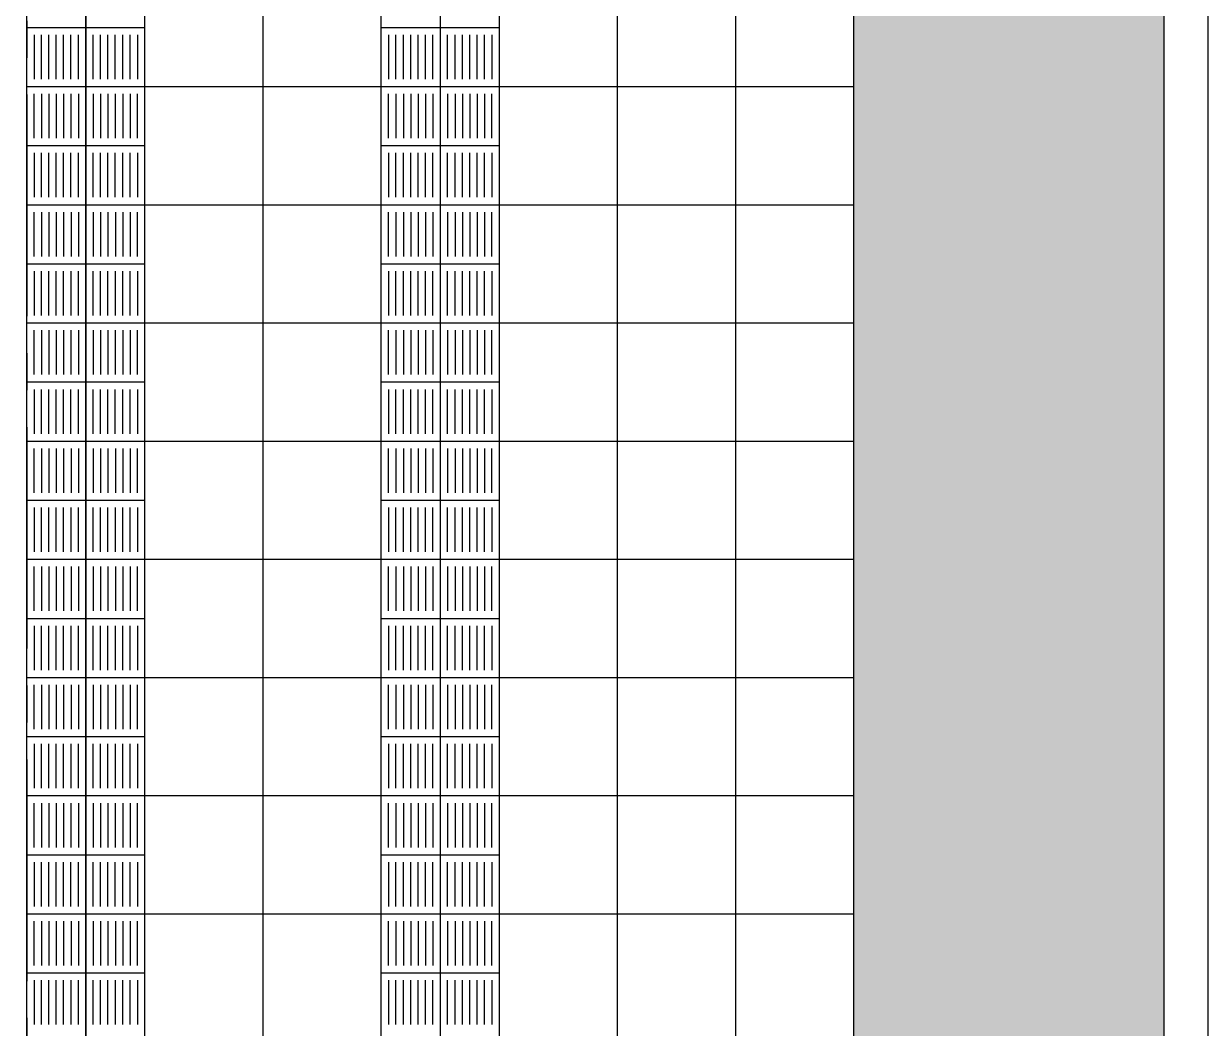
# Model space of a CAD drawing. Header units: inches. Extents: x -309 to 190, y -1585 to -1350.
# Drawn here: x -168.742 to -164.732, y -1410.716 to -1407.316 of the extents above; entities that cross this region are included whole.
import ezdxf

# ---------------------------------------------------------------- set-up
doc = ezdxf.new("R2010")
doc.units = ezdxf.units.IN
doc.header["$MEASUREMENT"] = 0
doc.linetypes.add('CENTER2', pattern=[1.125, 0.75, -0.125, 0.125, -0.125])
doc.linetypes.add('HIDDEN', pattern=[0.375, 0.25, -0.125])
for name, color, linetype in [('CIEGOS', 9, 'CONTINUOUS'), ('DET', 9, 'CONTINUOUS'), ('lm', 9, 'HIDDEN'), ('NO VIDENTES', 9, 'CONTINUOUS'), ('REVOQUE', 9, 'CONTINUOUS'), ('V2', 9, 'CONTINUOUS')]:
    doc.layers.add(name, color=color, linetype=linetype)

msp = doc.modelspace()

# ---------------------------------------------------------------- hatches: boundary and pattern name
at = {"layer": 'DET'}
h = msp.add_hatch(dxfattribs=at)
h.set_pattern_fill('AR-CONC', color=256, scale=0.04, style=0)
h.set_pattern_definition([(50, (-11.26744, -1582.76688), (0.28690407, -0.02510085), [0.03, -0.33]), (355, (-11.26744, -1582.76688), (-0.05550053, 0.30087685), [0.024, -0.264]), (100.45144, (-11.24353, -1582.76897), (0.23140354, 0.275776), [0.02549608, -0.28045684]), (46.1842, (-11.26744, -1582.68688), (0.42689653, -0.0662077), [0.045, -0.495]), (96.63564, (-11.23186, -1582.6924), (0.3738648, 0.38964744), [0.0382441, -0.4206855]), (351.18416, (-11.26744, -1582.6869), (0.3738648, 0.3896474), [0.036, -0.396]), (21, (-11.22744, -1582.70688), (0.23876282, -0.16104756), [0.03, -0.33]), (326, (-11.22744, -1582.70688), (0.09732613, 0.29006), [0.024, -0.264]), (71.45144, (-11.20754, -1582.7203), (0.33608895, 0.12901246), [0.02549608, -0.28045684]), (37.5, (-11.26744, -1582.76688), (0.00486394, 0.13315754), [0, -0.2608, 0, -0.268, 0, -0.265]), (7.5, (-11.26744, -1582.76688), (0.105227815, 0.157764685), [0, -0.1528, 0, -0.2548, 0, -0.101]), (327.5, (-11.35664, -1582.76688), (0.213528974, -0.00902195), [0, -0.1, 0, -0.312, 0, -0.414]), (317.5, (-11.39664, -1582.76688), (0.23327447, 0.040042), [0, -0.13, 0, -0.2072, 0, -0.294])])
h.paths.add_polyline_path([(-165.9318, -1399.9282), (-165.9318, -1412.7618), (-164.8818, -1412.7618), (-164.8819, -1399.9282)])

# ---------------------------------------------------------------- linework, layer by layer
at = {"layer": 'CIEGOS'}
for points in [[(-167.1318, -1415.8317), (-167.1318, -1389.7393)], [(-167.5318, -1415.6658), (-167.5318, -1389.8715)], [(-168.3318, -1415.334), (-168.3318, -1390.1359)], [(-168.7318, -1415.1682), (-168.7318, -1390.2689)]]:
    msp.add_lwpolyline(points, dxfattribs=at)
at = {"layer": 'DET'}
for points in [[(-165.9318, -1416.3293), (-165.9318, -1389.3426)], [(-166.3318, -1416.1634), (-166.3318, -1389.4748)], [(-166.7318, -1415.9975), (-166.7318, -1389.607)], [(-167.3318, -1389.8054), (-167.3318, -1415.7487)], [(-167.9318, -1415.4999), (-167.9318, -1390.0037)], [(-168.5318, -1390.2021), (-168.5318, -1415.2511)], [(-168.5318, -1415.2511), (-168.5318, -1390.2689)], [(-168.7319, -1407.3282), (-168.3319, -1407.3282)], [(-167.5318, -1407.3282), (-167.1318, -1407.3282)], [(-168.7319, -1407.5282), (-165.9318, -1407.5282)], [(-168.7319, -1407.7282), (-168.3319, -1407.7282)], [(-167.5318, -1407.7282), (-167.1318, -1407.7282)], [(-168.7319, -1407.9282), (-165.9318, -1407.9282)], [(-168.7317, -1408.1282), (-168.3317, -1408.1282)], [(-167.5318, -1408.1282), (-167.1318, -1408.1282)], [(-168.7319, -1408.3282), (-165.9318, -1408.3282)], [(-168.7319, -1408.5282), (-168.3319, -1408.5282)], [(-167.5318, -1408.5282), (-167.1318, -1408.5282)], [(-168.7319, -1408.7282), (-165.9318, -1408.7282)], [(-168.7317, -1408.9282), (-168.3317, -1408.9282)], [(-167.5318, -1408.9282), (-167.1318, -1408.9282)], [(-168.7319, -1409.1282), (-165.9318, -1409.1282)], [(-168.7317, -1409.3282), (-168.3317, -1409.3282)], [(-167.5318, -1409.3282), (-167.1318, -1409.3282)], [(-168.7319, -1409.5282), (-165.9318, -1409.5282)], [(-168.7317, -1409.7282), (-168.3317, -1409.7282)], [(-167.5318, -1409.7282), (-167.1318, -1409.7282)], [(-168.7319, -1409.9282), (-165.9318, -1409.9282)], [(-168.7319, -1410.1282), (-168.3319, -1410.1282)], [(-167.5318, -1410.1282), (-167.1318, -1410.1282)], [(-168.7319, -1410.3282), (-165.9318, -1410.3282)], [(-168.7317, -1410.5282), (-168.3317, -1410.5282)], [(-167.5318, -1410.5282), (-167.1318, -1410.5282)]]:
    msp.add_lwpolyline(points, dxfattribs=at)
at = {"layer": 'lm', "linetype": 'CENTER2'}
msp.add_line((-168.7318, -1388.4307), (-168.7318, -1417.0141), dxfattribs=at)
msp.add_line((-168.7318, -1388.4307), (-168.7318, -1417.0141), dxfattribs=at)
at = {"layer": 'NO VIDENTES'}
for p, q in [((-168.7069, -1407.3532), (-168.7069, -1407.5032)), ((-168.6819, -1407.5032), (-168.6819, -1407.3532)), ((-168.6569, -1407.5032), (-168.6569, -1407.3532)), ((-168.6319, -1407.5032), (-168.6319, -1407.3532)), ((-168.6069, -1407.5032), (-168.6069, -1407.3532)), ((-168.5819, -1407.5032), (-168.5819, -1407.3532)), ((-168.5569, -1407.5032), (-168.5569, -1407.3532)), ((-168.5069, -1407.5032), (-168.5069, -1407.3532)), ((-168.4819, -1407.5032), (-168.4819, -1407.3532)), ((-168.4569, -1407.5032), (-168.4569, -1407.3532)), ((-168.4319, -1407.5032), (-168.4319, -1407.3532)), ((-168.4069, -1407.5032), (-168.4069, -1407.3532)), ((-168.3819, -1407.5032), (-168.3819, -1407.3532)), ((-168.3569, -1407.3532), (-168.3569, -1407.5032)), ((-167.5068, -1407.3532), (-167.5068, -1407.5032)), ((-167.4818, -1407.5032), (-167.4818, -1407.3532)), ((-167.4568, -1407.5032), (-167.4568, -1407.3532)), ((-167.4318, -1407.5032), (-167.4318, -1407.3532)), ((-167.4068, -1407.5032), (-167.4068, -1407.3532)), ((-167.3818, -1407.5032), (-167.3818, -1407.3532)), ((-167.3568, -1407.5032), (-167.3568, -1407.3532)), ((-167.3068, -1407.5032), (-167.3068, -1407.3532)), ((-167.2818, -1407.5032), (-167.2818, -1407.3532)), ((-167.2568, -1407.5032), (-167.2568, -1407.3532)), ((-167.2318, -1407.5032), (-167.2318, -1407.3532)), ((-167.2068, -1407.5032), (-167.2068, -1407.3532)), ((-167.1818, -1407.5032), (-167.1818, -1407.3532)), ((-167.1568, -1407.3532), (-167.1568, -1407.5032)), ((-168.7069, -1407.7032), (-168.7069, -1407.5532)), ((-168.6819, -1407.5532), (-168.6819, -1407.7032)), ((-168.6569, -1407.5532), (-168.6569, -1407.7032)), ((-168.6319, -1407.5532), (-168.6319, -1407.7032)), ((-168.6069, -1407.5532), (-168.6069, -1407.7032)), ((-168.5819, -1407.5532), (-168.5819, -1407.7032)), ((-168.5569, -1407.5532), (-168.5569, -1407.7032)), ((-168.5069, -1407.5532), (-168.5069, -1407.7032)), ((-168.4819, -1407.5532), (-168.4819, -1407.7032)), ((-168.4569, -1407.5532), (-168.4569, -1407.7032)), ((-168.4319, -1407.5532), (-168.4319, -1407.7032)), ((-168.4069, -1407.5532), (-168.4069, -1407.7032)), ((-168.3819, -1407.5532), (-168.3819, -1407.7032)), ((-168.3569, -1407.7032), (-168.3569, -1407.5532)), ((-167.5068, -1407.7032), (-167.5068, -1407.5532)), ((-167.4818, -1407.5532), (-167.4818, -1407.7032)), ((-167.4568, -1407.5532), (-167.4568, -1407.7032)), ((-167.4318, -1407.5532), (-167.4318, -1407.7032)), ((-167.4068, -1407.5532), (-167.4068, -1407.7032)), ((-167.3818, -1407.5532), (-167.3818, -1407.7032)), ((-167.3568, -1407.5532), (-167.3568, -1407.7032)), ((-167.3068, -1407.5532), (-167.3068, -1407.7032)), ((-167.2818, -1407.5532), (-167.2818, -1407.7032)), ((-167.2568, -1407.5532), (-167.2568, -1407.7032)), ((-167.2318, -1407.5532), (-167.2318, -1407.7032)), ((-167.2068, -1407.5532), (-167.2068, -1407.7032)), ((-167.1818, -1407.5532), (-167.1818, -1407.7032)), ((-167.1568, -1407.7032), (-167.1568, -1407.5532)), ((-168.7069, -1407.7532), (-168.7069, -1407.9032)), ((-168.6819, -1407.9032), (-168.6819, -1407.7532)), ((-168.6569, -1407.9032), (-168.6569, -1407.7532)), ((-168.6319, -1407.9032), (-168.6319, -1407.7532)), ((-168.6069, -1407.9032), (-168.6069, -1407.7532)), ((-168.5819, -1407.9032), (-168.5819, -1407.7532)), ((-168.5569, -1407.9032), (-168.5569, -1407.7532)), ((-168.5069, -1407.9032), (-168.5069, -1407.7532)), ((-168.4819, -1407.9032), (-168.4819, -1407.7532)), ((-168.4569, -1407.9032), (-168.4569, -1407.7532)), ((-168.4319, -1407.9032), (-168.4319, -1407.7532)), ((-168.4069, -1407.9032), (-168.4069, -1407.7532)), ((-168.3819, -1407.9032), (-168.3819, -1407.7532)), ((-168.3569, -1407.7532), (-168.3569, -1407.9032)), ((-167.5068, -1407.7532), (-167.5068, -1407.9032)), ((-167.4818, -1407.9032), (-167.4818, -1407.7532)), ((-167.4568, -1407.9032), (-167.4568, -1407.7532)), ((-167.4318, -1407.9032), (-167.4318, -1407.7532)), ((-167.4068, -1407.9032), (-167.4068, -1407.7532)), ((-167.3818, -1407.9032), (-167.3818, -1407.7532)), ((-167.3568, -1407.9032), (-167.3568, -1407.7532)), ((-167.3068, -1407.9032), (-167.3068, -1407.7532)), ((-167.2818, -1407.9032), (-167.2818, -1407.7532)), ((-167.2568, -1407.9032), (-167.2568, -1407.7532)), ((-167.2318, -1407.9032), (-167.2318, -1407.7532)), ((-167.2068, -1407.9032), (-167.2068, -1407.7532)), ((-167.1818, -1407.9032), (-167.1818, -1407.7532)), ((-167.1568, -1407.7532), (-167.1568, -1407.9032)), ((-168.7067, -1408.1032), (-168.7067, -1407.9532)), ((-168.6817, -1407.9532), (-168.6817, -1408.1032)), ((-168.6567, -1407.9532), (-168.6567, -1408.1032)), ((-168.6317, -1407.9532), (-168.6317, -1408.1032)), ((-168.6067, -1407.9532), (-168.6067, -1408.1032)), ((-168.5817, -1407.9532), (-168.5817, -1408.1032)), ((-168.5567, -1407.9532), (-168.5567, -1408.1032)), ((-168.5067, -1407.9532), (-168.5067, -1408.1032)), ((-168.4817, -1407.9532), (-168.4817, -1408.1032)), ((-168.4567, -1407.9532), (-168.4567, -1408.1032)), ((-168.4317, -1407.9532), (-168.4317, -1408.1032)), ((-168.4067, -1407.9532), (-168.4067, -1408.1032)), ((-168.3817, -1407.9532), (-168.3817, -1408.1032)), ((-168.3567, -1408.1032), (-168.3567, -1407.9532)), ((-167.5068, -1408.1032), (-167.5068, -1407.9532)), ((-167.4818, -1407.9532), (-167.4818, -1408.1032)), ((-167.4568, -1407.9532), (-167.4568, -1408.1032)), ((-167.4318, -1407.9532), (-167.4318, -1408.1032)), ((-167.4068, -1407.9532), (-167.4068, -1408.1032)), ((-167.3818, -1407.9532), (-167.3818, -1408.1032)), ((-167.3568, -1407.9532), (-167.3568, -1408.1032)), ((-167.3068, -1407.9532), (-167.3068, -1408.1032)), ((-167.2818, -1407.9532), (-167.2818, -1408.1032)), ((-167.2568, -1407.9532), (-167.2568, -1408.1032)), ((-167.2318, -1407.9532), (-167.2318, -1408.1032)), ((-167.2068, -1407.9532), (-167.2068, -1408.1032)), ((-167.1818, -1407.9532), (-167.1818, -1408.1032)), ((-167.1568, -1408.1032), (-167.1568, -1407.9532)), ((-168.7067, -1408.1532), (-168.7067, -1408.3032)), ((-168.6817, -1408.3032), (-168.6817, -1408.1532)), ((-168.6567, -1408.3032), (-168.6567, -1408.1532)), ((-168.6317, -1408.3032), (-168.6317, -1408.1532)), ((-168.6067, -1408.3032), (-168.6067, -1408.1532)), ((-168.5817, -1408.3032), (-168.5817, -1408.1532)), ((-168.5567, -1408.3032), (-168.5567, -1408.1532)), ((-168.5067, -1408.3032), (-168.5067, -1408.1532)), ((-168.4817, -1408.3032), (-168.4817, -1408.1532)), ((-168.4567, -1408.3032), (-168.4567, -1408.1532)), ((-168.4317, -1408.3032), (-168.4317, -1408.1532)), ((-168.4067, -1408.3032), (-168.4067, -1408.1532)), ((-168.3817, -1408.3032), (-168.3817, -1408.1532)), ((-168.3567, -1408.1532), (-168.3567, -1408.3032)), ((-167.5068, -1408.1532), (-167.5068, -1408.3032)), ((-167.4818, -1408.3032), (-167.4818, -1408.1532)), ((-167.4568, -1408.3032), (-167.4568, -1408.1532)), ((-167.4318, -1408.3032), (-167.4318, -1408.1532)), ((-167.4068, -1408.3032), (-167.4068, -1408.1532)), ((-167.3818, -1408.3032), (-167.3818, -1408.1532)), ((-167.3568, -1408.3032), (-167.3568, -1408.1532)), ((-167.3068, -1408.3032), (-167.3068, -1408.1532)), ((-167.2818, -1408.3032), (-167.2818, -1408.1532)), ((-167.2568, -1408.3032), (-167.2568, -1408.1532)), ((-167.2318, -1408.3032), (-167.2318, -1408.1532)), ((-167.2068, -1408.3032), (-167.2068, -1408.1532)), ((-167.1818, -1408.3032), (-167.1818, -1408.1532)), ((-167.1568, -1408.1532), (-167.1568, -1408.3032)), ((-168.7069, -1408.5032), (-168.7069, -1408.3532)), ((-168.6819, -1408.3532), (-168.6819, -1408.5032)), ((-168.6569, -1408.3532), (-168.6569, -1408.5032)), ((-168.6319, -1408.3532), (-168.6319, -1408.5032)), ((-168.6069, -1408.3532), (-168.6069, -1408.5032)), ((-168.5819, -1408.3532), (-168.5819, -1408.5032)), ((-168.5569, -1408.3532), (-168.5569, -1408.5032)), ((-168.5069, -1408.3532), (-168.5069, -1408.5032)), ((-168.4819, -1408.3532), (-168.4819, -1408.5032)), ((-168.4569, -1408.3532), (-168.4569, -1408.5032)), ((-168.4319, -1408.3532), (-168.4319, -1408.5032)), ((-168.4069, -1408.3532), (-168.4069, -1408.5032)), ((-168.3819, -1408.3532), (-168.3819, -1408.5032)), ((-168.3569, -1408.5032), (-168.3569, -1408.3532)), ((-167.5068, -1408.5032), (-167.5068, -1408.3532)), ((-167.4818, -1408.3532), (-167.4818, -1408.5032)), ((-167.4568, -1408.3532), (-167.4568, -1408.5032)), ((-167.4318, -1408.3532), (-167.4318, -1408.5032)), ((-167.4068, -1408.3532), (-167.4068, -1408.5032)), ((-167.3818, -1408.3532), (-167.3818, -1408.5032)), ((-167.3568, -1408.3532), (-167.3568, -1408.5032)), ((-167.3068, -1408.3532), (-167.3068, -1408.5032)), ((-167.2818, -1408.3532), (-167.2818, -1408.5032)), ((-167.2568, -1408.3532), (-167.2568, -1408.5032)), ((-167.2318, -1408.3532), (-167.2318, -1408.5032)), ((-167.2068, -1408.3532), (-167.2068, -1408.5032)), ((-167.1818, -1408.3532), (-167.1818, -1408.5032)), ((-167.1568, -1408.5032), (-167.1568, -1408.3532)), ((-168.7069, -1408.5532), (-168.7069, -1408.7032)), ((-168.6819, -1408.7032), (-168.6819, -1408.5532)), ((-168.6569, -1408.7032), (-168.6569, -1408.5532)), ((-168.6319, -1408.7032), (-168.6319, -1408.5532)), ((-168.6069, -1408.7032), (-168.6069, -1408.5532)), ((-168.5819, -1408.7032), (-168.5819, -1408.5532)), ((-168.5569, -1408.7032), (-168.5569, -1408.5532)), ((-168.5069, -1408.7032), (-168.5069, -1408.5532)), ((-168.4819, -1408.7032), (-168.4819, -1408.5532)), ((-168.4569, -1408.7032), (-168.4569, -1408.5532)), ((-168.4319, -1408.7032), (-168.4319, -1408.5532)), ((-168.4069, -1408.7032), (-168.4069, -1408.5532)), ((-168.3819, -1408.7032), (-168.3819, -1408.5532)), ((-168.3569, -1408.5532), (-168.3569, -1408.7032)), ((-167.5068, -1408.5532), (-167.5068, -1408.7032)), ((-167.4818, -1408.7032), (-167.4818, -1408.5532)), ((-167.4568, -1408.7032), (-167.4568, -1408.5532)), ((-167.4318, -1408.7032), (-167.4318, -1408.5532)), ((-167.4068, -1408.7032), (-167.4068, -1408.5532)), ((-167.3818, -1408.7032), (-167.3818, -1408.5532)), ((-167.3568, -1408.7032), (-167.3568, -1408.5532)), ((-167.3068, -1408.7032), (-167.3068, -1408.5532)), ((-167.2818, -1408.7032), (-167.2818, -1408.5532)), ((-167.2568, -1408.7032), (-167.2568, -1408.5532)), ((-167.2318, -1408.7032), (-167.2318, -1408.5532)), ((-167.2068, -1408.7032), (-167.2068, -1408.5532)), ((-167.1818, -1408.7032), (-167.1818, -1408.5532)), ((-167.1568, -1408.5532), (-167.1568, -1408.7032)), ((-168.7067, -1408.9032), (-168.7067, -1408.7532)), ((-168.6817, -1408.7532), (-168.6817, -1408.9032)), ((-168.6567, -1408.7532), (-168.6567, -1408.9032)), ((-168.6317, -1408.7532), (-168.6317, -1408.9032)), ((-168.6067, -1408.7532), (-168.6067, -1408.9032)), ((-168.5817, -1408.7532), (-168.5817, -1408.9032)), ((-168.5567, -1408.7532), (-168.5567, -1408.9032)), ((-168.5067, -1408.7532), (-168.5067, -1408.9032)), ((-168.4817, -1408.7532), (-168.4817, -1408.9032)), ((-168.4567, -1408.7532), (-168.4567, -1408.9032)), ((-168.4317, -1408.7532), (-168.4317, -1408.9032)), ((-168.4067, -1408.7532), (-168.4067, -1408.9032)), ((-168.3817, -1408.7532), (-168.3817, -1408.9032)), ((-168.3567, -1408.9032), (-168.3567, -1408.7532)), ((-167.5068, -1408.9032), (-167.5068, -1408.7532)), ((-167.4818, -1408.7532), (-167.4818, -1408.9032)), ((-167.4568, -1408.7532), (-167.4568, -1408.9032)), ((-167.4318, -1408.7532), (-167.4318, -1408.9032)), ((-167.4068, -1408.7532), (-167.4068, -1408.9032)), ((-167.3818, -1408.7532), (-167.3818, -1408.9032)), ((-167.3568, -1408.7532), (-167.3568, -1408.9032)), ((-167.3068, -1408.7532), (-167.3068, -1408.9032)), ((-167.2818, -1408.7532), (-167.2818, -1408.9032)), ((-167.2568, -1408.7532), (-167.2568, -1408.9032)), ((-167.2318, -1408.7532), (-167.2318, -1408.9032)), ((-167.2068, -1408.7532), (-167.2068, -1408.9032)), ((-167.1818, -1408.7532), (-167.1818, -1408.9032)), ((-167.1568, -1408.9032), (-167.1568, -1408.7532)), ((-168.7067, -1408.9532), (-168.7067, -1409.1032)), ((-168.6817, -1409.1032), (-168.6817, -1408.9532)), ((-168.6567, -1409.1032), (-168.6567, -1408.9532)), ((-168.6317, -1409.1032), (-168.6317, -1408.9532)), ((-168.6067, -1409.1032), (-168.6067, -1408.9532)), ((-168.5817, -1409.1032), (-168.5817, -1408.9532)), ((-168.5567, -1409.1032), (-168.5567, -1408.9532)), ((-168.5067, -1409.1032), (-168.5067, -1408.9532)), ((-168.4817, -1409.1032), (-168.4817, -1408.9532)), ((-168.4567, -1409.1032), (-168.4567, -1408.9532)), ((-168.4317, -1409.1032), (-168.4317, -1408.9532)), ((-168.4067, -1409.1032), (-168.4067, -1408.9532)), ((-168.3817, -1409.1032), (-168.3817, -1408.9532)), ((-168.3567, -1408.9532), (-168.3567, -1409.1032)), ((-167.5068, -1408.9532), (-167.5068, -1409.1032)), ((-167.4818, -1409.1032), (-167.4818, -1408.9532)), ((-167.4568, -1409.1032), (-167.4568, -1408.9532)), ((-167.4318, -1409.1032), (-167.4318, -1408.9532)), ((-167.4068, -1409.1032), (-167.4068, -1408.9532)), ((-167.3818, -1409.1032), (-167.3818, -1408.9532)), ((-167.3568, -1409.1032), (-167.3568, -1408.9532)), ((-167.3068, -1409.1032), (-167.3068, -1408.9532)), ((-167.2818, -1409.1032), (-167.2818, -1408.9532)), ((-167.2568, -1409.1032), (-167.2568, -1408.9532)), ((-167.2318, -1409.1032), (-167.2318, -1408.9532)), ((-167.2068, -1409.1032), (-167.2068, -1408.9532)), ((-167.1818, -1409.1032), (-167.1818, -1408.9532)), ((-167.1568, -1408.9532), (-167.1568, -1409.1032)), ((-168.7067, -1409.3032), (-168.7067, -1409.1532)), ((-168.6817, -1409.1532), (-168.6817, -1409.3032)), ((-168.6567, -1409.1532), (-168.6567, -1409.3032)), ((-168.6317, -1409.1532), (-168.6317, -1409.3032)), ((-168.6067, -1409.1532), (-168.6067, -1409.3032)), ((-168.5817, -1409.1532), (-168.5817, -1409.3032)), ((-168.5567, -1409.1532), (-168.5567, -1409.3032)), ((-168.5067, -1409.1532), (-168.5067, -1409.3032)), ((-168.4817, -1409.1532), (-168.4817, -1409.3032)), ((-168.4567, -1409.1532), (-168.4567, -1409.3032)), ((-168.4317, -1409.1532), (-168.4317, -1409.3032)), ((-168.4067, -1409.1532), (-168.4067, -1409.3032)), ((-168.3817, -1409.1532), (-168.3817, -1409.3032)), ((-168.3567, -1409.3032), (-168.3567, -1409.1532)), ((-167.5068, -1409.3032), (-167.5068, -1409.1532)), ((-167.4818, -1409.1532), (-167.4818, -1409.3032)), ((-167.4568, -1409.1532), (-167.4568, -1409.3032)), ((-167.4318, -1409.1532), (-167.4318, -1409.3032)), ((-167.4068, -1409.1532), (-167.4068, -1409.3032)), ((-167.3818, -1409.1532), (-167.3818, -1409.3032)), ((-167.3568, -1409.1532), (-167.3568, -1409.3032)), ((-167.3068, -1409.1532), (-167.3068, -1409.3032)), ((-167.2818, -1409.1532), (-167.2818, -1409.3032)), ((-167.2568, -1409.1532), (-167.2568, -1409.3032)), ((-167.2318, -1409.1532), (-167.2318, -1409.3032)), ((-167.2068, -1409.1532), (-167.2068, -1409.3032)), ((-167.1818, -1409.1532), (-167.1818, -1409.3032)), ((-167.1568, -1409.3032), (-167.1568, -1409.1532)), ((-168.7067, -1409.3532), (-168.7067, -1409.5032)), ((-168.6817, -1409.5032), (-168.6817, -1409.3532)), ((-168.6567, -1409.5032), (-168.6567, -1409.3532)), ((-168.6317, -1409.5032), (-168.6317, -1409.3532)), ((-168.6067, -1409.5032), (-168.6067, -1409.3532)), ((-168.5817, -1409.5032), (-168.5817, -1409.3532)), ((-168.5567, -1409.5032), (-168.5567, -1409.3532)), ((-168.5067, -1409.5032), (-168.5067, -1409.3532)), ((-168.4817, -1409.5032), (-168.4817, -1409.3532)), ((-168.4567, -1409.5032), (-168.4567, -1409.3532)), ((-168.4317, -1409.5032), (-168.4317, -1409.3532)), ((-168.4067, -1409.5032), (-168.4067, -1409.3532)), ((-168.3817, -1409.5032), (-168.3817, -1409.3532)), ((-168.3567, -1409.3532), (-168.3567, -1409.5032)), ((-167.5068, -1409.3532), (-167.5068, -1409.5032)), ((-167.4818, -1409.5032), (-167.4818, -1409.3532)), ((-167.4568, -1409.5032), (-167.4568, -1409.3532)), ((-167.4318, -1409.5032), (-167.4318, -1409.3532)), ((-167.4068, -1409.5032), (-167.4068, -1409.3532)), ((-167.3818, -1409.5032), (-167.3818, -1409.3532)), ((-167.3568, -1409.5032), (-167.3568, -1409.3532)), ((-167.3068, -1409.5032), (-167.3068, -1409.3532)), ((-167.2818, -1409.5032), (-167.2818, -1409.3532)), ((-167.2568, -1409.5032), (-167.2568, -1409.3532)), ((-167.2318, -1409.5032), (-167.2318, -1409.3532)), ((-167.2068, -1409.5032), (-167.2068, -1409.3532)), ((-167.1818, -1409.5032), (-167.1818, -1409.3532)), ((-167.1568, -1409.3532), (-167.1568, -1409.5032)), ((-168.7067, -1409.7032), (-168.7067, -1409.5532)), ((-168.6817, -1409.5532), (-168.6817, -1409.7032)), ((-168.6567, -1409.5532), (-168.6567, -1409.7032)), ((-168.6317, -1409.5532), (-168.6317, -1409.7032)), ((-168.6067, -1409.5532), (-168.6067, -1409.7032)), ((-168.5817, -1409.5532), (-168.5817, -1409.7032)), ((-168.5567, -1409.5532), (-168.5567, -1409.7032)), ((-168.5067, -1409.5532), (-168.5067, -1409.7032)), ((-168.4817, -1409.5532), (-168.4817, -1409.7032)), ((-168.4567, -1409.5532), (-168.4567, -1409.7032)), ((-168.4317, -1409.5532), (-168.4317, -1409.7032)), ((-168.4067, -1409.5532), (-168.4067, -1409.7032)), ((-168.3817, -1409.5532), (-168.3817, -1409.7032)), ((-168.3567, -1409.7032), (-168.3567, -1409.5532)), ((-167.5068, -1409.7032), (-167.5068, -1409.5532)), ((-167.4818, -1409.5532), (-167.4818, -1409.7032)), ((-167.4568, -1409.5532), (-167.4568, -1409.7032)), ((-167.4318, -1409.5532), (-167.4318, -1409.7032)), ((-167.4068, -1409.5532), (-167.4068, -1409.7032)), ((-167.3818, -1409.5532), (-167.3818, -1409.7032)), ((-167.3568, -1409.5532), (-167.3568, -1409.7032)), ((-167.3068, -1409.5532), (-167.3068, -1409.7032)), ((-167.2818, -1409.5532), (-167.2818, -1409.7032)), ((-167.2568, -1409.5532), (-167.2568, -1409.7032)), ((-167.2318, -1409.5532), (-167.2318, -1409.7032)), ((-167.2068, -1409.5532), (-167.2068, -1409.7032)), ((-167.1818, -1409.5532), (-167.1818, -1409.7032)), ((-167.1568, -1409.7032), (-167.1568, -1409.5532)), ((-168.7067, -1409.7532), (-168.7067, -1409.9032)), ((-168.6817, -1409.9032), (-168.6817, -1409.7532)), ((-168.6567, -1409.9032), (-168.6567, -1409.7532)), ((-168.6317, -1409.9032), (-168.6317, -1409.7532)), ((-168.6067, -1409.9032), (-168.6067, -1409.7532)), ((-168.5817, -1409.9032), (-168.5817, -1409.7532)), ((-168.5567, -1409.9032), (-168.5567, -1409.7532)), ((-168.5067, -1409.9032), (-168.5067, -1409.7532)), ((-168.4817, -1409.9032), (-168.4817, -1409.7532)), ((-168.4567, -1409.9032), (-168.4567, -1409.7532)), ((-168.4317, -1409.9032), (-168.4317, -1409.7532)), ((-168.4067, -1409.9032), (-168.4067, -1409.7532)), ((-168.3817, -1409.9032), (-168.3817, -1409.7532)), ((-168.3567, -1409.7532), (-168.3567, -1409.9032)), ((-167.5068, -1409.7532), (-167.5068, -1409.9032)), ((-167.4818, -1409.9032), (-167.4818, -1409.7532)), ((-167.4568, -1409.9032), (-167.4568, -1409.7532)), ((-167.4318, -1409.9032), (-167.4318, -1409.7532)), ((-167.4068, -1409.9032), (-167.4068, -1409.7532)), ((-167.3818, -1409.9032), (-167.3818, -1409.7532)), ((-167.3568, -1409.9032), (-167.3568, -1409.7532)), ((-167.3068, -1409.9032), (-167.3068, -1409.7532)), ((-167.2818, -1409.9032), (-167.2818, -1409.7532)), ((-167.2568, -1409.9032), (-167.2568, -1409.7532)), ((-167.2318, -1409.9032), (-167.2318, -1409.7532)), ((-167.2068, -1409.9032), (-167.2068, -1409.7532)), ((-167.1818, -1409.9032), (-167.1818, -1409.7532)), ((-167.1568, -1409.7532), (-167.1568, -1409.9032)), ((-168.7069, -1410.1032), (-168.7069, -1409.9532)), ((-168.6819, -1409.9532), (-168.6819, -1410.1032)), ((-168.6569, -1409.9532), (-168.6569, -1410.1032)), ((-168.6319, -1409.9532), (-168.6319, -1410.1032)), ((-168.6069, -1409.9532), (-168.6069, -1410.1032)), ((-168.5819, -1409.9532), (-168.5819, -1410.1032)), ((-168.5569, -1409.9532), (-168.5569, -1410.1032)), ((-168.5069, -1409.9532), (-168.5069, -1410.1032)), ((-168.4819, -1409.9532), (-168.4819, -1410.1032)), ((-168.4569, -1409.9532), (-168.4569, -1410.1032)), ((-168.4319, -1409.9532), (-168.4319, -1410.1032)), ((-168.4069, -1409.9532), (-168.4069, -1410.1032)), ((-168.3819, -1409.9532), (-168.3819, -1410.1032)), ((-168.3569, -1410.1032), (-168.3569, -1409.9532)), ((-167.5068, -1410.1032), (-167.5068, -1409.9532)), ((-167.4818, -1409.9532), (-167.4818, -1410.1032)), ((-167.4568, -1409.9532), (-167.4568, -1410.1032)), ((-167.4318, -1409.9532), (-167.4318, -1410.1032)), ((-167.4068, -1409.9532), (-167.4068, -1410.1032)), ((-167.3818, -1409.9532), (-167.3818, -1410.1032)), ((-167.3568, -1409.9532), (-167.3568, -1410.1032)), ((-167.3068, -1409.9532), (-167.3068, -1410.1032)), ((-167.2818, -1409.9532), (-167.2818, -1410.1032)), ((-167.2568, -1409.9532), (-167.2568, -1410.1032)), ((-167.2318, -1409.9532), (-167.2318, -1410.1032)), ((-167.2068, -1409.9532), (-167.2068, -1410.1032)), ((-167.1818, -1409.9532), (-167.1818, -1410.1032)), ((-167.1568, -1410.1032), (-167.1568, -1409.9532)), ((-168.7069, -1410.1532), (-168.7069, -1410.3032)), ((-168.6819, -1410.3032), (-168.6819, -1410.1532)), ((-168.6569, -1410.3032), (-168.6569, -1410.1532)), ((-168.6319, -1410.3032), (-168.6319, -1410.1532)), ((-168.6069, -1410.3032), (-168.6069, -1410.1532)), ((-168.5819, -1410.3032), (-168.5819, -1410.1532)), ((-168.5569, -1410.3032), (-168.5569, -1410.1532)), ((-168.5069, -1410.3032), (-168.5069, -1410.1532)), ((-168.4819, -1410.3032), (-168.4819, -1410.1532)), ((-168.4569, -1410.3032), (-168.4569, -1410.1532)), ((-168.4319, -1410.3032), (-168.4319, -1410.1532)), ((-168.4069, -1410.3032), (-168.4069, -1410.1532)), ((-168.3819, -1410.3032), (-168.3819, -1410.1532)), ((-168.3569, -1410.1532), (-168.3569, -1410.3032)), ((-167.5068, -1410.1532), (-167.5068, -1410.3032)), ((-167.4818, -1410.3032), (-167.4818, -1410.1532)), ((-167.4568, -1410.3032), (-167.4568, -1410.1532)), ((-167.4318, -1410.3032), (-167.4318, -1410.1532)), ((-167.4068, -1410.3032), (-167.4068, -1410.1532)), ((-167.3818, -1410.3032), (-167.3818, -1410.1532)), ((-167.3568, -1410.3032), (-167.3568, -1410.1532)), ((-167.3068, -1410.3032), (-167.3068, -1410.1532)), ((-167.2818, -1410.3032), (-167.2818, -1410.1532)), ((-167.2568, -1410.3032), (-167.2568, -1410.1532)), ((-167.2318, -1410.3032), (-167.2318, -1410.1532)), ((-167.2068, -1410.3032), (-167.2068, -1410.1532)), ((-167.1818, -1410.3032), (-167.1818, -1410.1532)), ((-167.1568, -1410.1532), (-167.1568, -1410.3032)), ((-168.7067, -1410.5032), (-168.7067, -1410.3532)), ((-168.6817, -1410.3532), (-168.6817, -1410.5032)), ((-168.6567, -1410.3532), (-168.6567, -1410.5032)), ((-168.6317, -1410.3532), (-168.6317, -1410.5032)), ((-168.6067, -1410.3532), (-168.6067, -1410.5032)), ((-168.5817, -1410.3532), (-168.5817, -1410.5032)), ((-168.5567, -1410.3532), (-168.5567, -1410.5032)), ((-168.5067, -1410.3532), (-168.5067, -1410.5032)), ((-168.4817, -1410.3532), (-168.4817, -1410.5032)), ((-168.4567, -1410.3532), (-168.4567, -1410.5032)), ((-168.4317, -1410.3532), (-168.4317, -1410.5032)), ((-168.4067, -1410.3532), (-168.4067, -1410.5032)), ((-168.3817, -1410.3532), (-168.3817, -1410.5032)), ((-168.3567, -1410.5032), (-168.3567, -1410.3532)), ((-167.5068, -1410.5032), (-167.5068, -1410.3532)), ((-167.4818, -1410.3532), (-167.4818, -1410.5032)), ((-167.4568, -1410.3532), (-167.4568, -1410.5032)), ((-167.4318, -1410.3532), (-167.4318, -1410.5032)), ((-167.4068, -1410.3532), (-167.4068, -1410.5032)), ((-167.3818, -1410.3532), (-167.3818, -1410.5032)), ((-167.3568, -1410.3532), (-167.3568, -1410.5032)), ((-167.3068, -1410.3532), (-167.3068, -1410.5032)), ((-167.2818, -1410.3532), (-167.2818, -1410.5032)), ((-167.2568, -1410.3532), (-167.2568, -1410.5032)), ((-167.2318, -1410.3532), (-167.2318, -1410.5032)), ((-167.2068, -1410.3532), (-167.2068, -1410.5032)), ((-167.1818, -1410.3532), (-167.1818, -1410.5032)), ((-167.1568, -1410.5032), (-167.1568, -1410.3532)), ((-168.7067, -1410.5532), (-168.7067, -1410.7032)), ((-168.6817, -1410.7032), (-168.6817, -1410.5532)), ((-168.6567, -1410.7032), (-168.6567, -1410.5532)), ((-168.6317, -1410.7032), (-168.6317, -1410.5532)), ((-168.6067, -1410.7032), (-168.6067, -1410.5532)), ((-168.5817, -1410.7032), (-168.5817, -1410.5532)), ((-168.5567, -1410.7032), (-168.5567, -1410.5532)), ((-168.5067, -1410.7032), (-168.5067, -1410.5532)), ((-168.4817, -1410.7032), (-168.4817, -1410.5532)), ((-168.4567, -1410.7032), (-168.4567, -1410.5532)), ((-168.4317, -1410.7032), (-168.4317, -1410.5532)), ((-168.4067, -1410.7032), (-168.4067, -1410.5532)), ((-168.3817, -1410.7032), (-168.3817, -1410.5532)), ((-168.3567, -1410.5532), (-168.3567, -1410.7032)), ((-167.5068, -1410.5532), (-167.5068, -1410.7032)), ((-167.4818, -1410.7032), (-167.4818, -1410.5532)), ((-167.4568, -1410.7032), (-167.4568, -1410.5532)), ((-167.4318, -1410.7032), (-167.4318, -1410.5532)), ((-167.4068, -1410.7032), (-167.4068, -1410.5532)), ((-167.3818, -1410.7032), (-167.3818, -1410.5532)), ((-167.3568, -1410.7032), (-167.3568, -1410.5532)), ((-167.3068, -1410.7032), (-167.3068, -1410.5532)), ((-167.2818, -1410.7032), (-167.2818, -1410.5532)), ((-167.2568, -1410.7032), (-167.2568, -1410.5532)), ((-167.2318, -1410.7032), (-167.2318, -1410.5532)), ((-167.2068, -1410.7032), (-167.2068, -1410.5532)), ((-167.1818, -1410.7032), (-167.1818, -1410.5532)), ((-167.1568, -1410.5532), (-167.1568, -1410.7032))]:
    msp.add_line(p, q, dxfattribs=at)
at = {"layer": 'REVOQUE'}
msp.add_lwpolyline([(-169.0418, -1415.0037), (-169.0418, -1415.0397), (-173.1003, -1419.0982), (-176.5318, -1419.0982), (-176.5318, -1419.4082), (-172.9718, -1419.4082), (-168.7318, -1415.1682), (-168.7318, -1404.0397), (-169.0418, -1404.0397), (-169.0418, -1415.0037)], dxfattribs=at)
at = {"layer": 'V2'}
for points in [[(-272.7318, -1415.4082, 0.414214), (-264.7318, -1423.4082), (-172.7318, -1423.4082, 0.414214), (-164.7318, -1415.4082), (-164.7318, -1390.4819, 0.330583), (-171.8369, -1380.9101), (-202.5175, -1371.6307, 0.073558), (-204.8335, -1371.2882), (-264.7318, -1371.2882, 0.414214), (-272.7318, -1379.2882)], [(-272.5818, -1415.4082, 0.414214), (-264.7318, -1423.2582), (-172.7318, -1423.2582, 0.414214), (-164.8818, -1415.4082), (-164.8818, -1390.4819, 0.330583), (-171.8803, -1381.0537), (-202.5609, -1371.7743, 0.073558), (-204.8335, -1371.4382), (-264.7318, -1371.4382, 0.414214), (-272.5818, -1379.2882)]]:
    msp.add_lwpolyline(points, format="xyb", close=True, dxfattribs=at)

doc.saveas('drawing.dxf')
